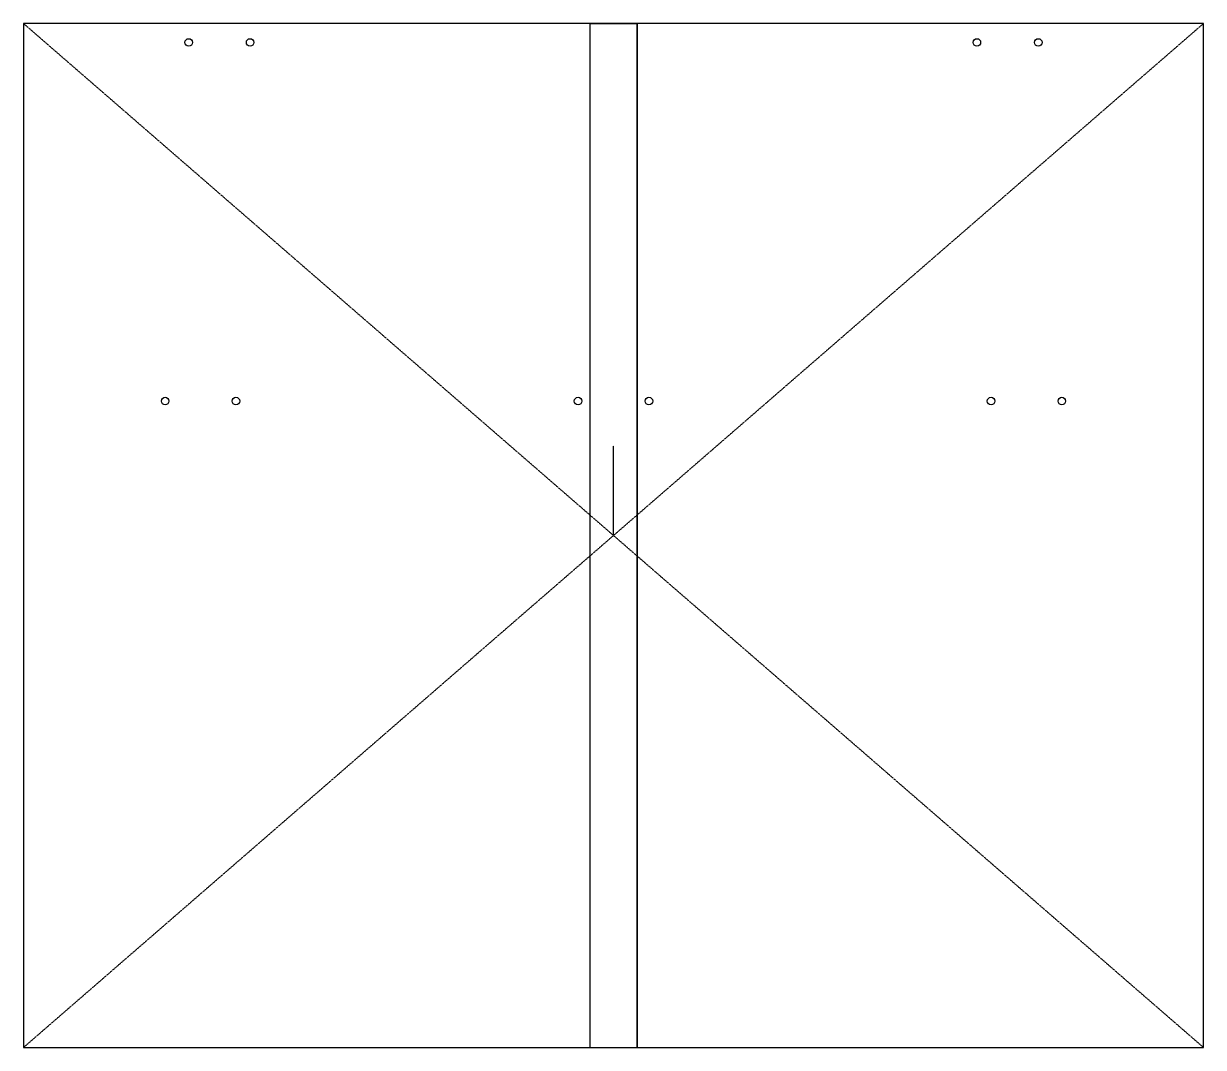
# Model space of a CAD drawing. Header units: millimetres. Extents: x -250 to 250, y -217 to 217.
import ezdxf

# ---------------------------------------------------------------- set-up
doc = ezdxf.new("R2010")
doc.units = ezdxf.units.MM
doc.linetypes.add('DASHED', pattern=[0.2067, 0.1654, -0.0413])

msp = doc.modelspace()

# ---------------------------------------------------------------- linework, layer by layer
for p, q in [((250, 217), (-250, 217)), ((-250, 217), (-250, -217)), ((-10, 217), (10, 217)), ((10, 217), (10, -217)), ((250, -217), (250, 217)), ((-250, -217), (250, -217))]:
    msp.add_line(p, q)
at = {"color": 2, "linetype": 'DASHED', "lineweight": 25, "true_color": 0xffff00}
for p, q in [((-250, -217), (250, 217)), ((250, -217), (-250, 217)), ((0, 0), (0, 38))]:
    msp.add_line(p, q, dxfattribs=at)
msp.add_lwpolyline([(10, -217), (10, 217), (-10, 217), (-10, -217)], close=True)
for centre in [(-180, 209), (-154, 209), (154, 209), (180, 209), (-190, 57), (-160, 57), (-15, 57), (15, 57), (160, 57), (190, 57)]:
    msp.add_circle(centre, 1.6)

doc.saveas('drawing.dxf')
